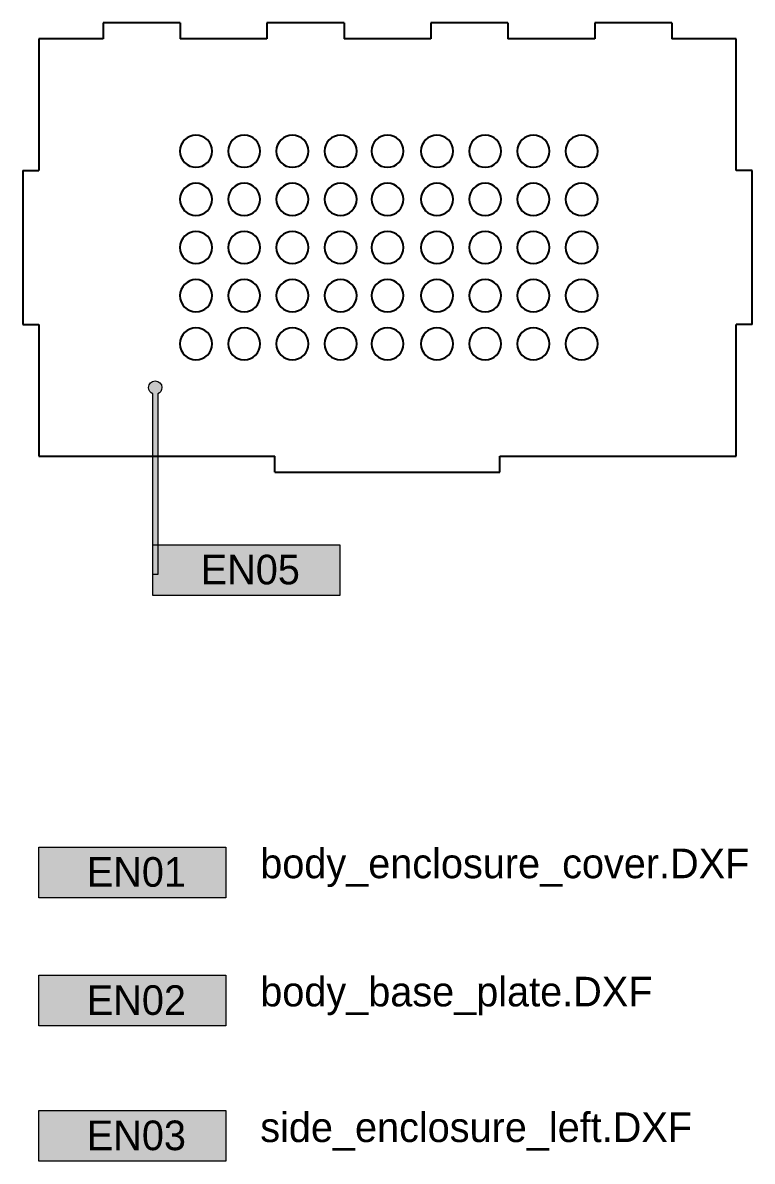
# Model space of a CAD drawing. Header units: millimetres. Extents: x -19 to 1971, y -336 to 654.
# Drawn here: x -19.1 to 54.7, y -335.9 to -220.7 of the extents above; entities that cross this region are included whole.
import ezdxf

# ---------------------------------------------------------------- set-up
doc = ezdxf.new("R2010")
doc.units = ezdxf.units.MM
doc.header["$MEASUREMENT"] = 0
doc.layers.add('Layer 1', color=7, linetype='Continuous')

# ---------------------------------------------------------------- blocks, each defined once
blk = doc.blocks.new('block 564')
at = {"layer": 'Layer 1', "color": 7, "lineweight": 25, "true_color": 0xffffff}
blk.add_open_spline([(26.03, -243.4), (26.03, -242.5), (26.76, -241.77), (27.66, -241.77), (28.55, -241.77), (29.28, -242.5), (29.28, -243.4), (29.28, -244.3), (28.55, -245.02), (27.66, -245.02), (26.76, -245.02), (26.03, -244.3), (26.03, -243.4), (26.03, -243.4), (26.03, -243.4), (26.03, -243.4)], degree=3, knots=[0, 0, 0, 0, 1, 1, 1, 2, 2, 2, 3, 3, 3, 4, 4, 4, 5, 5, 5, 5], dxfattribs=at)
blk = doc.blocks.new('block 565')
at = {"layer": 'Layer 1', "color": 7, "lineweight": 25, "true_color": 0xffffff}
blk.add_open_spline([(21.16, -243.4), (21.16, -242.5), (21.88, -241.77), (22.78, -241.77), (23.68, -241.77), (24.41, -242.5), (24.41, -243.4), (24.41, -244.3), (23.68, -245.02), (22.78, -245.02), (21.88, -245.02), (21.16, -244.3), (21.16, -243.4), (21.16, -243.4), (21.16, -243.4), (21.16, -243.4)], degree=3, knots=[0, 0, 0, 0, 1, 1, 1, 2, 2, 2, 3, 3, 3, 4, 4, 4, 5, 5, 5, 5], dxfattribs=at)
blk = doc.blocks.new('block 566')
at = {"layer": 'Layer 1', "color": 7, "lineweight": 25, "true_color": 0xffffff}
blk.add_open_spline([(16.15, -243.4), (16.15, -242.5), (16.88, -241.77), (17.78, -241.77), (18.67, -241.77), (19.4, -242.5), (19.4, -243.4), (19.4, -244.3), (18.67, -245.02), (17.78, -245.02), (16.88, -245.02), (16.15, -244.3), (16.15, -243.4), (16.15, -243.4), (16.15, -243.4), (16.15, -243.4)], degree=3, knots=[0, 0, 0, 0, 1, 1, 1, 2, 2, 2, 3, 3, 3, 4, 4, 4, 5, 5, 5, 5], dxfattribs=at)
blk = doc.blocks.new('block 567')
at = {"layer": 'Layer 1', "color": 7, "lineweight": 25, "true_color": 0xffffff}
blk.add_open_spline([(11.41, -243.4), (11.41, -242.5), (12.14, -241.77), (13.03, -241.77), (13.93, -241.77), (14.66, -242.5), (14.66, -243.4), (14.66, -244.3), (13.93, -245.02), (13.03, -245.02), (12.14, -245.02), (11.41, -244.3), (11.41, -243.4), (11.41, -243.4), (11.41, -243.4), (11.41, -243.4)], degree=3, knots=[0, 0, 0, 0, 1, 1, 1, 2, 2, 2, 3, 3, 3, 4, 4, 4, 5, 5, 5, 5], dxfattribs=at)
blk = doc.blocks.new('block 568')
at = {"layer": 'Layer 1', "color": 7, "lineweight": 25, "true_color": 0xffffff}
blk.add_open_spline([(35.78, -248.27), (35.78, -247.38), (36.51, -246.65), (37.4, -246.65), (38.3, -246.65), (39.03, -247.38), (39.03, -248.27), (39.03, -249.17), (38.3, -249.9), (37.4, -249.9), (36.51, -249.9), (35.78, -249.17), (35.78, -248.27), (35.78, -248.27), (35.78, -248.27), (35.78, -248.27)], degree=3, knots=[0, 0, 0, 0, 1, 1, 1, 2, 2, 2, 3, 3, 3, 4, 4, 4, 5, 5, 5, 5], dxfattribs=at)
blk = doc.blocks.new('block 569')
at = {"layer": 'Layer 1', "color": 7, "lineweight": 25, "true_color": 0xffffff}
blk.add_open_spline([(-3.21, -243.4), (-3.21, -242.5), (-2.49, -241.77), (-1.59, -241.77), (-0.69, -241.77), (0.04, -242.5), (0.04, -243.4), (0.04, -244.3), (-0.69, -245.02), (-1.59, -245.02), (-2.49, -245.02), (-3.21, -244.3), (-3.21, -243.4), (-3.21, -243.4), (-3.21, -243.4), (-3.21, -243.4)], degree=3, knots=[0, 0, 0, 0, 1, 1, 1, 2, 2, 2, 3, 3, 3, 4, 4, 4, 5, 5, 5, 5], dxfattribs=at)
blk = doc.blocks.new('block 570')
at = {"layer": 'Layer 1', "color": 7, "lineweight": 25, "true_color": 0xffffff}
blk.add_open_spline([(1.66, -243.4), (1.66, -242.5), (2.39, -241.77), (3.28, -241.77), (4.18, -241.77), (4.91, -242.5), (4.91, -243.4), (4.91, -244.3), (4.18, -245.02), (3.28, -245.02), (2.39, -245.02), (1.66, -244.3), (1.66, -243.4), (1.66, -243.4), (1.66, -243.4), (1.66, -243.4)], degree=3, knots=[0, 0, 0, 0, 1, 1, 1, 2, 2, 2, 3, 3, 3, 4, 4, 4, 5, 5, 5, 5], dxfattribs=at)
blk = doc.blocks.new('block 571')
at = {"layer": 'Layer 1', "color": 7, "lineweight": 25, "true_color": 0xffffff}
blk.add_open_spline([(6.53, -243.4), (6.53, -242.5), (7.26, -241.77), (8.16, -241.77), (9.06, -241.77), (9.78, -242.5), (9.78, -243.4), (9.78, -244.3), (9.06, -245.02), (8.16, -245.02), (7.26, -245.02), (6.53, -244.3), (6.53, -243.4), (6.53, -243.4), (6.53, -243.4), (6.53, -243.4)], degree=3, knots=[0, 0, 0, 0, 1, 1, 1, 2, 2, 2, 3, 3, 3, 4, 4, 4, 5, 5, 5, 5], dxfattribs=at)
blk = doc.blocks.new('block 572')
at = {"layer": 'Layer 1', "color": 7, "lineweight": 25, "true_color": 0xffffff}
blk.add_open_spline([(21.16, -238.52), (21.16, -237.63), (21.88, -236.9), (22.78, -236.9), (23.68, -236.9), (24.41, -237.63), (24.41, -238.52), (24.41, -239.42), (23.68, -240.15), (22.78, -240.15), (21.88, -240.15), (21.16, -239.42), (21.16, -238.52), (21.16, -238.52), (21.16, -238.52), (21.16, -238.52)], degree=3, knots=[0, 0, 0, 0, 1, 1, 1, 2, 2, 2, 3, 3, 3, 4, 4, 4, 5, 5, 5, 5], dxfattribs=at)
blk = doc.blocks.new('block 573')
at = {"layer": 'Layer 1', "color": 7, "lineweight": 25, "true_color": 0xffffff}
blk.add_open_spline([(16.15, -238.52), (16.15, -237.63), (16.88, -236.9), (17.78, -236.9), (18.67, -236.9), (19.4, -237.63), (19.4, -238.52), (19.4, -239.42), (18.67, -240.15), (17.78, -240.15), (16.88, -240.15), (16.15, -239.42), (16.15, -238.52), (16.15, -238.52), (16.15, -238.52), (16.15, -238.52)], degree=3, knots=[0, 0, 0, 0, 1, 1, 1, 2, 2, 2, 3, 3, 3, 4, 4, 4, 5, 5, 5, 5], dxfattribs=at)
blk = doc.blocks.new('block 574')
at = {"layer": 'Layer 1', "color": 7, "lineweight": 25, "true_color": 0xffffff}
blk.add_open_spline([(11.41, -238.52), (11.41, -237.63), (12.14, -236.9), (13.03, -236.9), (13.93, -236.9), (14.66, -237.63), (14.66, -238.52), (14.66, -239.42), (13.93, -240.15), (13.03, -240.15), (12.14, -240.15), (11.41, -239.42), (11.41, -238.52), (11.41, -238.52), (11.41, -238.52), (11.41, -238.52)], degree=3, knots=[0, 0, 0, 0, 1, 1, 1, 2, 2, 2, 3, 3, 3, 4, 4, 4, 5, 5, 5, 5], dxfattribs=at)
blk = doc.blocks.new('block 575')
at = {"layer": 'Layer 1', "color": 7, "lineweight": 25, "true_color": 0xffffff}
blk.add_open_spline([(6.53, -238.52), (6.53, -237.63), (7.26, -236.9), (8.16, -236.9), (9.06, -236.9), (9.78, -237.63), (9.78, -238.52), (9.78, -239.42), (9.06, -240.15), (8.16, -240.15), (7.26, -240.15), (6.53, -239.42), (6.53, -238.52), (6.53, -238.52), (6.53, -238.52), (6.53, -238.52)], degree=3, knots=[0, 0, 0, 0, 1, 1, 1, 2, 2, 2, 3, 3, 3, 4, 4, 4, 5, 5, 5, 5], dxfattribs=at)
blk = doc.blocks.new('block 576')
at = {"layer": 'Layer 1', "color": 7, "lineweight": 25, "true_color": 0xffffff}
blk.add_open_spline([(1.66, -238.52), (1.66, -237.63), (2.39, -236.9), (3.28, -236.9), (4.18, -236.9), (4.91, -237.63), (4.91, -238.52), (4.91, -239.42), (4.18, -240.15), (3.28, -240.15), (2.39, -240.15), (1.66, -239.42), (1.66, -238.52), (1.66, -238.52), (1.66, -238.52), (1.66, -238.52)], degree=3, knots=[0, 0, 0, 0, 1, 1, 1, 2, 2, 2, 3, 3, 3, 4, 4, 4, 5, 5, 5, 5], dxfattribs=at)
blk = doc.blocks.new('block 577')
at = {"layer": 'Layer 1', "color": 7, "lineweight": 25, "true_color": 0xffffff}
blk.add_open_spline([(-3.21, -238.52), (-3.21, -237.63), (-2.49, -236.9), (-1.59, -236.9), (-0.69, -236.9), (0.04, -237.63), (0.04, -238.52), (0.04, -239.42), (-0.69, -240.15), (-1.59, -240.15), (-2.49, -240.15), (-3.21, -239.42), (-3.21, -238.52), (-3.21, -238.52), (-3.21, -238.52), (-3.21, -238.52)], degree=3, knots=[0, 0, 0, 0, 1, 1, 1, 2, 2, 2, 3, 3, 3, 4, 4, 4, 5, 5, 5, 5], dxfattribs=at)
blk = doc.blocks.new('block 578')
at = {"layer": 'Layer 1', "color": 7, "lineweight": 25, "true_color": 0xffffff}
blk.add_open_spline([(35.78, -243.4), (35.78, -242.5), (36.51, -241.77), (37.4, -241.77), (38.3, -241.77), (39.03, -242.5), (39.03, -243.4), (39.03, -244.3), (38.3, -245.02), (37.4, -245.02), (36.51, -245.02), (35.78, -244.3), (35.78, -243.4), (35.78, -243.4), (35.78, -243.4), (35.78, -243.4)], degree=3, knots=[0, 0, 0, 0, 1, 1, 1, 2, 2, 2, 3, 3, 3, 4, 4, 4, 5, 5, 5, 5], dxfattribs=at)
blk = doc.blocks.new('block 579')
at = {"layer": 'Layer 1', "color": 7, "lineweight": 25, "true_color": 0xffffff}
blk.add_open_spline([(30.9, -243.4), (30.9, -242.5), (31.63, -241.77), (32.53, -241.77), (33.43, -241.77), (34.15, -242.5), (34.15, -243.4), (34.15, -244.3), (33.43, -245.02), (32.53, -245.02), (31.63, -245.02), (30.9, -244.3), (30.9, -243.4), (30.9, -243.4), (30.9, -243.4), (30.9, -243.4)], degree=3, knots=[0, 0, 0, 0, 1, 1, 1, 2, 2, 2, 3, 3, 3, 4, 4, 4, 5, 5, 5, 5], dxfattribs=at)
blk = doc.blocks.new('block 580')
at = {"layer": 'Layer 1', "color": 7, "lineweight": 25, "true_color": 0xffffff}
blk.add_open_spline([(30.9, -248.27), (30.9, -247.38), (31.63, -246.65), (32.53, -246.65), (33.43, -246.65), (34.15, -247.38), (34.15, -248.27), (34.15, -249.17), (33.43, -249.9), (32.53, -249.9), (31.63, -249.9), (30.9, -249.17), (30.9, -248.27), (30.9, -248.27), (30.9, -248.27), (30.9, -248.27)], degree=3, knots=[0, 0, 0, 0, 1, 1, 1, 2, 2, 2, 3, 3, 3, 4, 4, 4, 5, 5, 5, 5], dxfattribs=at)
blk = doc.blocks.new('block 581')
at = {"layer": 'Layer 1', "color": 7, "lineweight": 25, "true_color": 0xffffff}
blk.add_open_spline([(26.03, -248.27), (26.03, -247.38), (26.76, -246.65), (27.66, -246.65), (28.55, -246.65), (29.28, -247.38), (29.28, -248.27), (29.28, -249.17), (28.55, -249.9), (27.66, -249.9), (26.76, -249.9), (26.03, -249.17), (26.03, -248.27), (26.03, -248.27), (26.03, -248.27), (26.03, -248.27)], degree=3, knots=[0, 0, 0, 0, 1, 1, 1, 2, 2, 2, 3, 3, 3, 4, 4, 4, 5, 5, 5, 5], dxfattribs=at)
blk = doc.blocks.new('block 582')
at = {"layer": 'Layer 1', "color": 7, "lineweight": 25, "true_color": 0xffffff}
blk.add_open_spline([(21.16, -248.27), (21.16, -247.38), (21.88, -246.65), (22.78, -246.65), (23.68, -246.65), (24.41, -247.38), (24.41, -248.27), (24.41, -249.17), (23.68, -249.9), (22.78, -249.9), (21.88, -249.9), (21.16, -249.17), (21.16, -248.27), (21.16, -248.27), (21.16, -248.27), (21.16, -248.27)], degree=3, knots=[0, 0, 0, 0, 1, 1, 1, 2, 2, 2, 3, 3, 3, 4, 4, 4, 5, 5, 5, 5], dxfattribs=at)
blk = doc.blocks.new('block 583')
at = {"layer": 'Layer 1', "color": 7, "lineweight": 25, "true_color": 0xffffff}
blk.add_open_spline([(16.15, -248.27), (16.15, -247.38), (16.88, -246.65), (17.78, -246.65), (18.67, -246.65), (19.4, -247.38), (19.4, -248.27), (19.4, -249.17), (18.67, -249.9), (17.78, -249.9), (16.88, -249.9), (16.15, -249.17), (16.15, -248.27), (16.15, -248.27), (16.15, -248.27), (16.15, -248.27)], degree=3, knots=[0, 0, 0, 0, 1, 1, 1, 2, 2, 2, 3, 3, 3, 4, 4, 4, 5, 5, 5, 5], dxfattribs=at)
blk = doc.blocks.new('block 584')
at = {"layer": 'Layer 1', "color": 7, "lineweight": 25, "true_color": 0xffffff}
blk.add_open_spline([(11.41, -248.27), (11.41, -247.38), (12.14, -246.65), (13.03, -246.65), (13.93, -246.65), (14.66, -247.38), (14.66, -248.27), (14.66, -249.17), (13.93, -249.9), (13.03, -249.9), (12.14, -249.9), (11.41, -249.17), (11.41, -248.27), (11.41, -248.27), (11.41, -248.27), (11.41, -248.27)], degree=3, knots=[0, 0, 0, 0, 1, 1, 1, 2, 2, 2, 3, 3, 3, 4, 4, 4, 5, 5, 5, 5], dxfattribs=at)
blk = doc.blocks.new('block 585')
at = {"layer": 'Layer 1', "color": 7, "lineweight": 25, "true_color": 0xffffff}
blk.add_open_spline([(6.53, -248.27), (6.53, -247.38), (7.26, -246.65), (8.16, -246.65), (9.06, -246.65), (9.78, -247.38), (9.78, -248.27), (9.78, -249.17), (9.06, -249.9), (8.16, -249.9), (7.26, -249.9), (6.53, -249.17), (6.53, -248.27), (6.53, -248.27), (6.53, -248.27), (6.53, -248.27)], degree=3, knots=[0, 0, 0, 0, 1, 1, 1, 2, 2, 2, 3, 3, 3, 4, 4, 4, 5, 5, 5, 5], dxfattribs=at)
blk = doc.blocks.new('block 586')
at = {"layer": 'Layer 1', "color": 7, "lineweight": 25, "true_color": 0xffffff}
blk.add_open_spline([(1.66, -248.27), (1.66, -247.38), (2.39, -246.65), (3.28, -246.65), (4.18, -246.65), (4.91, -247.38), (4.91, -248.27), (4.91, -249.17), (4.18, -249.9), (3.28, -249.9), (2.39, -249.9), (1.66, -249.17), (1.66, -248.27), (1.66, -248.27), (1.66, -248.27), (1.66, -248.27)], degree=3, knots=[0, 0, 0, 0, 1, 1, 1, 2, 2, 2, 3, 3, 3, 4, 4, 4, 5, 5, 5, 5], dxfattribs=at)
blk = doc.blocks.new('block 587')
at = {"layer": 'Layer 1', "color": 7, "lineweight": 25, "true_color": 0xffffff}
blk.add_open_spline([(-3.21, -248.27), (-3.21, -247.38), (-2.49, -246.65), (-1.59, -246.65), (-0.69, -246.65), (0.04, -247.38), (0.04, -248.27), (0.04, -249.17), (-0.69, -249.9), (-1.59, -249.9), (-2.49, -249.9), (-3.21, -249.17), (-3.21, -248.27), (-3.21, -248.27), (-3.21, -248.27), (-3.21, -248.27)], degree=3, knots=[0, 0, 0, 0, 1, 1, 1, 2, 2, 2, 3, 3, 3, 4, 4, 4, 5, 5, 5, 5], dxfattribs=at)
blk = doc.blocks.new('block 588')
at = {"layer": 'Layer 1', "color": 7, "lineweight": 25, "true_color": 0xffffff}
blk.add_open_spline([(35.78, -253.15), (35.78, -252.25), (36.51, -251.52), (37.4, -251.52), (38.3, -251.52), (39.03, -252.25), (39.03, -253.15), (39.03, -254.04), (38.3, -254.77), (37.4, -254.77), (36.51, -254.77), (35.78, -254.04), (35.78, -253.15), (35.78, -253.15), (35.78, -253.15), (35.78, -253.15)], degree=3, knots=[0, 0, 0, 0, 1, 1, 1, 2, 2, 2, 3, 3, 3, 4, 4, 4, 5, 5, 5, 5], dxfattribs=at)
blk = doc.blocks.new('block 589')
at = {"layer": 'Layer 1', "color": 7, "lineweight": 25, "true_color": 0xffffff}
blk.add_open_spline([(30.9, -253.15), (30.9, -252.25), (31.63, -251.52), (32.53, -251.52), (33.43, -251.52), (34.15, -252.25), (34.15, -253.15), (34.15, -254.04), (33.43, -254.77), (32.53, -254.77), (31.63, -254.77), (30.9, -254.04), (30.9, -253.15), (30.9, -253.15), (30.9, -253.15), (30.9, -253.15)], degree=3, knots=[0, 0, 0, 0, 1, 1, 1, 2, 2, 2, 3, 3, 3, 4, 4, 4, 5, 5, 5, 5], dxfattribs=at)
blk = doc.blocks.new('block 590')
at = {"layer": 'Layer 1', "color": 7, "lineweight": 25, "true_color": 0xffffff}
blk.add_open_spline([(26.03, -253.15), (26.03, -252.25), (26.76, -251.52), (27.66, -251.52), (28.55, -251.52), (29.28, -252.25), (29.28, -253.15), (29.28, -254.04), (28.55, -254.77), (27.66, -254.77), (26.76, -254.77), (26.03, -254.04), (26.03, -253.15), (26.03, -253.15), (26.03, -253.15), (26.03, -253.15)], degree=3, knots=[0, 0, 0, 0, 1, 1, 1, 2, 2, 2, 3, 3, 3, 4, 4, 4, 5, 5, 5, 5], dxfattribs=at)
blk = doc.blocks.new('block 591')
at = {"layer": 'Layer 1', "color": 7, "lineweight": 25, "true_color": 0xffffff}
blk.add_open_spline([(21.16, -253.15), (21.16, -252.25), (21.88, -251.52), (22.78, -251.52), (23.68, -251.52), (24.41, -252.25), (24.41, -253.15), (24.41, -254.04), (23.68, -254.77), (22.78, -254.77), (21.88, -254.77), (21.16, -254.04), (21.16, -253.15), (21.16, -253.15), (21.16, -253.15), (21.16, -253.15)], degree=3, knots=[0, 0, 0, 0, 1, 1, 1, 2, 2, 2, 3, 3, 3, 4, 4, 4, 5, 5, 5, 5], dxfattribs=at)
blk = doc.blocks.new('block 592')
at = {"layer": 'Layer 1', "color": 7, "lineweight": 25, "true_color": 0xffffff}
blk.add_open_spline([(16.15, -253.15), (16.15, -252.25), (16.88, -251.52), (17.78, -251.52), (18.67, -251.52), (19.4, -252.25), (19.4, -253.15), (19.4, -254.04), (18.67, -254.77), (17.78, -254.77), (16.88, -254.77), (16.15, -254.04), (16.15, -253.15), (16.15, -253.15), (16.15, -253.15), (16.15, -253.15)], degree=3, knots=[0, 0, 0, 0, 1, 1, 1, 2, 2, 2, 3, 3, 3, 4, 4, 4, 5, 5, 5, 5], dxfattribs=at)
blk = doc.blocks.new('block 593')
at = {"layer": 'Layer 1', "color": 7, "lineweight": 25, "true_color": 0xffffff}
blk.add_open_spline([(11.41, -253.15), (11.41, -252.25), (12.14, -251.52), (13.03, -251.52), (13.93, -251.52), (14.66, -252.25), (14.66, -253.15), (14.66, -254.04), (13.93, -254.77), (13.03, -254.77), (12.14, -254.77), (11.41, -254.04), (11.41, -253.15), (11.41, -253.15), (11.41, -253.15), (11.41, -253.15)], degree=3, knots=[0, 0, 0, 0, 1, 1, 1, 2, 2, 2, 3, 3, 3, 4, 4, 4, 5, 5, 5, 5], dxfattribs=at)
blk = doc.blocks.new('block 594')
at = {"layer": 'Layer 1', "color": 7, "lineweight": 25, "true_color": 0xffffff}
blk.add_open_spline([(6.53, -253.15), (6.53, -252.25), (7.26, -251.52), (8.16, -251.52), (9.06, -251.52), (9.78, -252.25), (9.78, -253.15), (9.78, -254.04), (9.06, -254.77), (8.16, -254.77), (7.26, -254.77), (6.53, -254.04), (6.53, -253.15), (6.53, -253.15), (6.53, -253.15), (6.53, -253.15)], degree=3, knots=[0, 0, 0, 0, 1, 1, 1, 2, 2, 2, 3, 3, 3, 4, 4, 4, 5, 5, 5, 5], dxfattribs=at)
blk = doc.blocks.new('block 595')
at = {"layer": 'Layer 1', "color": 7, "lineweight": 25, "true_color": 0xffffff}
blk.add_open_spline([(1.66, -253.15), (1.66, -252.25), (2.39, -251.52), (3.28, -251.52), (4.18, -251.52), (4.91, -252.25), (4.91, -253.15), (4.91, -254.04), (4.18, -254.77), (3.28, -254.77), (2.39, -254.77), (1.66, -254.04), (1.66, -253.15), (1.66, -253.15), (1.66, -253.15), (1.66, -253.15)], degree=3, knots=[0, 0, 0, 0, 1, 1, 1, 2, 2, 2, 3, 3, 3, 4, 4, 4, 5, 5, 5, 5], dxfattribs=at)
blk = doc.blocks.new('block 596')
at = {"layer": 'Layer 1', "color": 7, "lineweight": 25, "true_color": 0xffffff}
blk.add_open_spline([(35.78, -233.65), (35.78, -232.75), (36.51, -232.03), (37.4, -232.03), (38.3, -232.03), (39.03, -232.75), (39.03, -233.65), (39.03, -234.55), (38.3, -235.28), (37.4, -235.28), (36.51, -235.28), (35.78, -234.55), (35.78, -233.65), (35.78, -233.65), (35.78, -233.65), (35.78, -233.65)], degree=3, knots=[0, 0, 0, 0, 1, 1, 1, 2, 2, 2, 3, 3, 3, 4, 4, 4, 5, 5, 5, 5], dxfattribs=at)
blk = doc.blocks.new('block 597')
at = {"layer": 'Layer 1', "color": 7, "lineweight": 25, "true_color": 0xffffff}
blk.add_open_spline([(30.9, -233.65), (30.9, -232.75), (31.63, -232.03), (32.53, -232.03), (33.43, -232.03), (34.15, -232.75), (34.15, -233.65), (34.15, -234.55), (33.43, -235.28), (32.53, -235.28), (31.63, -235.28), (30.9, -234.55), (30.9, -233.65), (30.9, -233.65), (30.9, -233.65), (30.9, -233.65)], degree=3, knots=[0, 0, 0, 0, 1, 1, 1, 2, 2, 2, 3, 3, 3, 4, 4, 4, 5, 5, 5, 5], dxfattribs=at)
blk = doc.blocks.new('block 598')
at = {"layer": 'Layer 1', "color": 7, "lineweight": 25, "true_color": 0xffffff}
blk.add_open_spline([(26.03, -233.65), (26.03, -232.75), (26.76, -232.03), (27.66, -232.03), (28.55, -232.03), (29.28, -232.75), (29.28, -233.65), (29.28, -234.55), (28.55, -235.28), (27.66, -235.28), (26.76, -235.28), (26.03, -234.55), (26.03, -233.65), (26.03, -233.65), (26.03, -233.65), (26.03, -233.65)], degree=3, knots=[0, 0, 0, 0, 1, 1, 1, 2, 2, 2, 3, 3, 3, 4, 4, 4, 5, 5, 5, 5], dxfattribs=at)
blk = doc.blocks.new('block 599')
at = {"layer": 'Layer 1', "color": 7, "lineweight": 25, "true_color": 0xffffff}
blk.add_open_spline([(21.16, -233.65), (21.16, -232.75), (21.88, -232.03), (22.78, -232.03), (23.68, -232.03), (24.41, -232.75), (24.41, -233.65), (24.41, -234.55), (23.68, -235.28), (22.78, -235.28), (21.88, -235.28), (21.16, -234.55), (21.16, -233.65), (21.16, -233.65), (21.16, -233.65), (21.16, -233.65)], degree=3, knots=[0, 0, 0, 0, 1, 1, 1, 2, 2, 2, 3, 3, 3, 4, 4, 4, 5, 5, 5, 5], dxfattribs=at)
blk = doc.blocks.new('block 600')
at = {"layer": 'Layer 1', "color": 7, "lineweight": 25, "true_color": 0xffffff}
blk.add_open_spline([(-3.21, -233.65), (-3.21, -232.75), (-2.49, -232.03), (-1.59, -232.03), (-0.69, -232.03), (0.04, -232.75), (0.04, -233.65), (0.04, -234.55), (-0.69, -235.28), (-1.59, -235.28), (-2.49, -235.28), (-3.21, -234.55), (-3.21, -233.65), (-3.21, -233.65), (-3.21, -233.65), (-3.21, -233.65)], degree=3, knots=[0, 0, 0, 0, 1, 1, 1, 2, 2, 2, 3, 3, 3, 4, 4, 4, 5, 5, 5, 5], dxfattribs=at)
blk = doc.blocks.new('block 601')
at = {"layer": 'Layer 1', "color": 7, "lineweight": 25, "true_color": 0xffffff}
blk.add_open_spline([(35.78, -238.52), (35.78, -237.63), (36.51, -236.9), (37.4, -236.9), (38.3, -236.9), (39.03, -237.63), (39.03, -238.52), (39.03, -239.42), (38.3, -240.15), (37.4, -240.15), (36.51, -240.15), (35.78, -239.42), (35.78, -238.52), (35.78, -238.52), (35.78, -238.52), (35.78, -238.52)], degree=3, knots=[0, 0, 0, 0, 1, 1, 1, 2, 2, 2, 3, 3, 3, 4, 4, 4, 5, 5, 5, 5], dxfattribs=at)
blk = doc.blocks.new('block 602')
at = {"layer": 'Layer 1', "color": 7, "lineweight": 25, "true_color": 0xffffff}
blk.add_open_spline([(30.9, -238.52), (30.9, -237.63), (31.63, -236.9), (32.53, -236.9), (33.43, -236.9), (34.15, -237.63), (34.15, -238.52), (34.15, -239.42), (33.43, -240.15), (32.53, -240.15), (31.63, -240.15), (30.9, -239.42), (30.9, -238.52), (30.9, -238.52), (30.9, -238.52), (30.9, -238.52)], degree=3, knots=[0, 0, 0, 0, 1, 1, 1, 2, 2, 2, 3, 3, 3, 4, 4, 4, 5, 5, 5, 5], dxfattribs=at)
blk = doc.blocks.new('block 603')
at = {"layer": 'Layer 1', "color": 7, "lineweight": 25, "true_color": 0xffffff}
blk.add_open_spline([(26.03, -238.52), (26.03, -237.63), (26.76, -236.9), (27.66, -236.9), (28.55, -236.9), (29.28, -237.63), (29.28, -238.52), (29.28, -239.42), (28.55, -240.15), (27.66, -240.15), (26.76, -240.15), (26.03, -239.42), (26.03, -238.52), (26.03, -238.52), (26.03, -238.52), (26.03, -238.52)], degree=3, knots=[0, 0, 0, 0, 1, 1, 1, 2, 2, 2, 3, 3, 3, 4, 4, 4, 5, 5, 5, 5], dxfattribs=at)
blk = doc.blocks.new('block 604')
at = {"layer": 'Layer 1', "color": 7, "lineweight": 25, "true_color": 0xffffff}
blk.add_open_spline([(1.66, -233.65), (1.66, -232.75), (2.39, -232.03), (3.28, -232.03), (4.18, -232.03), (4.91, -232.75), (4.91, -233.65), (4.91, -234.55), (4.18, -235.28), (3.28, -235.28), (2.39, -235.28), (1.66, -234.55), (1.66, -233.65), (1.66, -233.65), (1.66, -233.65), (1.66, -233.65)], degree=3, knots=[0, 0, 0, 0, 1, 1, 1, 2, 2, 2, 3, 3, 3, 4, 4, 4, 5, 5, 5, 5], dxfattribs=at)
blk = doc.blocks.new('block 605')
at = {"layer": 'Layer 1', "color": 7, "lineweight": 25, "true_color": 0xffffff}
blk.add_open_spline([(6.53, -233.65), (6.53, -232.75), (7.26, -232.03), (8.16, -232.03), (9.06, -232.03), (9.78, -232.75), (9.78, -233.65), (9.78, -234.55), (9.06, -235.28), (8.16, -235.28), (7.26, -235.28), (6.53, -234.55), (6.53, -233.65), (6.53, -233.65), (6.53, -233.65), (6.53, -233.65)], degree=3, knots=[0, 0, 0, 0, 1, 1, 1, 2, 2, 2, 3, 3, 3, 4, 4, 4, 5, 5, 5, 5], dxfattribs=at)
blk = doc.blocks.new('block 606')
at = {"layer": 'Layer 1', "color": 7, "lineweight": 25, "true_color": 0xffffff}
blk.add_open_spline([(11.41, -233.65), (11.41, -232.75), (12.14, -232.03), (13.03, -232.03), (13.93, -232.03), (14.66, -232.75), (14.66, -233.65), (14.66, -234.55), (13.93, -235.28), (13.03, -235.28), (12.14, -235.28), (11.41, -234.55), (11.41, -233.65), (11.41, -233.65), (11.41, -233.65), (11.41, -233.65)], degree=3, knots=[0, 0, 0, 0, 1, 1, 1, 2, 2, 2, 3, 3, 3, 4, 4, 4, 5, 5, 5, 5], dxfattribs=at)
blk = doc.blocks.new('block 607')
at = {"layer": 'Layer 1', "color": 7, "lineweight": 25, "true_color": 0xffffff}
blk.add_open_spline([(16.15, -233.65), (16.15, -232.75), (16.88, -232.03), (17.78, -232.03), (18.67, -232.03), (19.4, -232.75), (19.4, -233.65), (19.4, -234.55), (18.67, -235.28), (17.78, -235.28), (16.88, -235.28), (16.15, -234.55), (16.15, -233.65), (16.15, -233.65), (16.15, -233.65), (16.15, -233.65)], degree=3, knots=[0, 0, 0, 0, 1, 1, 1, 2, 2, 2, 3, 3, 3, 4, 4, 4, 5, 5, 5, 5], dxfattribs=at)
blk = doc.blocks.new('block 608')
at = {"layer": 'Layer 1', "color": 7, "lineweight": 25, "true_color": 0xffffff}
blk.add_open_spline([(-3.21, -253.15), (-3.21, -252.25), (-2.49, -251.52), (-1.59, -251.52), (-0.69, -251.52), (0.04, -252.25), (0.04, -253.15), (0.04, -254.04), (-0.69, -254.77), (-1.59, -254.77), (-2.49, -254.77), (-3.21, -254.04), (-3.21, -253.15), (-3.21, -253.15), (-3.21, -253.15), (-3.21, -253.15)], degree=3, knots=[0, 0, 0, 0, 1, 1, 1, 2, 2, 2, 3, 3, 3, 4, 4, 4, 5, 5, 5, 5], dxfattribs=at)
blk = doc.blocks.new('block 609')
at = {"layer": 'Layer 1', "color": 7, "lineweight": 25, "true_color": 0xffffff}
blk.add_lwpolyline([(-17.48, -222.28), (-17.48, -235.6)], dxfattribs=at)
blk = doc.blocks.new('block 610')
at = {"layer": 'Layer 1', "color": 7, "lineweight": 25, "true_color": 0xffffff}
blk.add_lwpolyline([(-10.98, -222.28), (-17.48, -222.28)], dxfattribs=at)
blk = doc.blocks.new('block 611')
at = {"layer": 'Layer 1', "color": 7, "lineweight": 25, "true_color": 0xffffff}
blk.add_lwpolyline([(-10.98, -220.65), (-10.98, -222.28)], dxfattribs=at)
blk = doc.blocks.new('block 612')
at = {"layer": 'Layer 1', "color": 7, "lineweight": 25, "true_color": 0xffffff}
blk.add_lwpolyline([(-3.18, -220.65), (-10.98, -220.65)], dxfattribs=at)
blk = doc.blocks.new('block 613')
at = {"layer": 'Layer 1', "color": 7, "lineweight": 25, "true_color": 0xffffff}
blk.add_lwpolyline([(-3.18, -220.65), (-3.18, -222.28)], dxfattribs=at)
blk = doc.blocks.new('block 614')
at = {"layer": 'Layer 1', "color": 7, "lineweight": 25, "true_color": 0xffffff}
blk.add_lwpolyline([(5.59, -222.28), (-3.18, -222.28)], dxfattribs=at)
blk = doc.blocks.new('block 615')
at = {"layer": 'Layer 1', "color": 7, "lineweight": 25, "true_color": 0xffffff}
blk.add_lwpolyline([(5.59, -220.65), (5.59, -222.28)], dxfattribs=at)
blk = doc.blocks.new('block 616')
at = {"layer": 'Layer 1', "color": 7, "lineweight": 25, "true_color": 0xffffff}
blk.add_lwpolyline([(13.39, -220.65), (5.59, -220.65)], dxfattribs=at)
blk = doc.blocks.new('block 617')
at = {"layer": 'Layer 1', "color": 7, "lineweight": 25, "true_color": 0xffffff}
blk.add_lwpolyline([(13.39, -220.65), (13.39, -222.28)], dxfattribs=at)
blk = doc.blocks.new('block 618')
at = {"layer": 'Layer 1', "color": 7, "lineweight": 25, "true_color": 0xffffff}
blk.add_lwpolyline([(22.16, -222.28), (13.39, -222.28)], dxfattribs=at)
blk = doc.blocks.new('block 619')
at = {"layer": 'Layer 1', "color": 7, "lineweight": 25, "true_color": 0xffffff}
blk.add_lwpolyline([(22.16, -220.65), (22.16, -222.28)], dxfattribs=at)
blk = doc.blocks.new('block 620')
at = {"layer": 'Layer 1', "color": 7, "lineweight": 25, "true_color": 0xffffff}
blk.add_lwpolyline([(29.96, -220.65), (22.16, -220.65)], dxfattribs=at)
blk = doc.blocks.new('block 621')
at = {"layer": 'Layer 1', "color": 7, "lineweight": 25, "true_color": 0xffffff}
blk.add_lwpolyline([(29.96, -220.65), (29.96, -222.28)], dxfattribs=at)
blk = doc.blocks.new('block 622')
at = {"layer": 'Layer 1', "color": 7, "lineweight": 25, "true_color": 0xffffff}
blk.add_lwpolyline([(38.74, -222.28), (29.96, -222.28)], dxfattribs=at)
blk = doc.blocks.new('block 623')
at = {"layer": 'Layer 1', "color": 7, "lineweight": 25, "true_color": 0xffffff}
blk.add_lwpolyline([(38.74, -220.65), (38.74, -222.28)], dxfattribs=at)
blk = doc.blocks.new('block 624')
at = {"layer": 'Layer 1', "color": 7, "lineweight": 25, "true_color": 0xffffff}
blk.add_lwpolyline([(46.53, -220.65), (38.74, -220.65)], dxfattribs=at)
blk = doc.blocks.new('block 625')
at = {"layer": 'Layer 1', "color": 7, "lineweight": 25, "true_color": 0xffffff}
blk.add_lwpolyline([(46.53, -220.65), (46.53, -222.28)], dxfattribs=at)
blk = doc.blocks.new('block 626')
at = {"layer": 'Layer 1', "color": 7, "lineweight": 25, "true_color": 0xffffff}
blk.add_lwpolyline([(53.03, -222.28), (46.53, -222.28)], dxfattribs=at)
blk = doc.blocks.new('block 627')
at = {"layer": 'Layer 1', "color": 7, "lineweight": 25, "true_color": 0xffffff}
blk.add_lwpolyline([(53.03, -235.6), (53.03, -222.28)], dxfattribs=at)
blk = doc.blocks.new('block 628')
at = {"layer": 'Layer 1', "color": 7, "lineweight": 25, "true_color": 0xffffff}
blk.add_lwpolyline([(54.66, -235.6), (53.03, -235.6)], dxfattribs=at)
blk = doc.blocks.new('block 629')
at = {"layer": 'Layer 1', "color": 7, "lineweight": 25, "true_color": 0xffffff}
blk.add_lwpolyline([(54.66, -251.2), (54.66, -235.6)], dxfattribs=at)
blk = doc.blocks.new('block 630')
at = {"layer": 'Layer 1', "color": 7, "lineweight": 25, "true_color": 0xffffff}
blk.add_lwpolyline([(54.66, -251.2), (53.03, -251.2)], dxfattribs=at)
blk = doc.blocks.new('block 631')
at = {"layer": 'Layer 1', "color": 7, "lineweight": 25, "true_color": 0xffffff}
blk.add_lwpolyline([(53.03, -264.52), (53.03, -251.2)], dxfattribs=at)
blk = doc.blocks.new('block 632')
at = {"layer": 'Layer 1', "color": 7, "lineweight": 25, "true_color": 0xffffff}
blk.add_lwpolyline([(29.15, -264.52), (53.03, -264.52)], dxfattribs=at)
blk = doc.blocks.new('block 633')
at = {"layer": 'Layer 1', "color": 7, "lineweight": 25, "true_color": 0xffffff}
blk.add_lwpolyline([(29.15, -266.14), (29.15, -264.52)], dxfattribs=at)
blk = doc.blocks.new('block 634')
at = {"layer": 'Layer 1', "color": 7, "lineweight": 25, "true_color": 0xffffff}
blk.add_lwpolyline([(6.4, -266.14), (29.15, -266.14)], dxfattribs=at)
blk = doc.blocks.new('block 635')
at = {"layer": 'Layer 1', "color": 7, "lineweight": 25, "true_color": 0xffffff}
blk.add_lwpolyline([(6.4, -266.14), (6.4, -264.52)], dxfattribs=at)
blk = doc.blocks.new('block 636')
at = {"layer": 'Layer 1', "color": 7, "lineweight": 25, "true_color": 0xffffff}
blk.add_lwpolyline([(-17.48, -264.52), (6.4, -264.52)], dxfattribs=at)
blk = doc.blocks.new('block 637')
at = {"layer": 'Layer 1', "color": 7, "lineweight": 25, "true_color": 0xffffff}
blk.add_lwpolyline([(-17.48, -251.2), (-17.48, -264.52)], dxfattribs=at)
blk = doc.blocks.new('block 638')
at = {"layer": 'Layer 1', "color": 7, "lineweight": 25, "true_color": 0xffffff}
blk.add_lwpolyline([(-19.1, -251.2), (-17.48, -251.2)], dxfattribs=at)
blk = doc.blocks.new('block 639')
at = {"layer": 'Layer 1', "color": 7, "lineweight": 25, "true_color": 0xffffff}
blk.add_lwpolyline([(-19.1, -235.6), (-19.1, -251.2)], dxfattribs=at)
blk = doc.blocks.new('block 640')
at = {"layer": 'Layer 1', "color": 7, "lineweight": 25, "true_color": 0xffffff}
blk.add_lwpolyline([(-19.1, -235.6), (-17.48, -235.6)], dxfattribs=at)
blk = doc.blocks.new('block 563')
at = {"layer": 'Layer 1'}
for name in ['block 611', 'block 612', 'block 613', 'block 615', 'block 616', 'block 617', 'block 619', 'block 620', 'block 621', 'block 623', 'block 624', 'block 625', 'block 609', 'block 610', 'block 614', 'block 618', 'block 622', 'block 626', 'block 627', 'block 600', 'block 604', 'block 605', 'block 606', 'block 607', 'block 599', 'block 598', 'block 597', 'block 596', 'block 639', 'block 640', 'block 628', 'block 629', 'block 577', 'block 576', 'block 575', 'block 574', 'block 573', 'block 572', 'block 603', 'block 602', 'block 601', 'block 569', 'block 570', 'block 571', 'block 567', 'block 566', 'block 565', 'block 564', 'block 579', 'block 578', 'block 587', 'block 586', 'block 585', 'block 584', 'block 583', 'block 582', 'block 581', 'block 580', 'block 568', 'block 638', 'block 637', 'block 608', 'block 595', 'block 594', 'block 593', 'block 592', 'block 591', 'block 590', 'block 589', 'block 588', 'block 630', 'block 631', 'block 636', 'block 635', 'block 632', 'block 633', 'block 634']:
    blk.add_blockref(name, (0, 0), dxfattribs=at)
blk = doc.blocks.new('block 562')
at = {"layer": 'Layer 1'}
blk.add_blockref('block 563', (0, 0), dxfattribs=at)
blk = doc.blocks.new('block 1126')
at = {"layer": 'Layer 1', "true_color": 0x575756}
h = blk.add_hatch(color=251, dxfattribs=at)
h.dxf.hatch_style = 2
edge = h.paths.add_edge_path()
edge.add_spline(control_points=[(-5.03, -257.57), (-5.03, -257.2), (-5.34, -256.9), (-5.71, -256.9), (-6.08, -256.9), (-6.39, -257.2), (-6.39, -257.57), (-6.39, -257.86), (-6.21, -258.1), (-5.96, -258.2), (-5.96, -258.2), (-5.96, -276.49), (-5.96, -276.49), (-5.96, -276.49), (-5.46, -276.49), (-5.46, -276.49), (-5.46, -276.49), (-5.46, -258.2), (-5.46, -258.2), (-5.21, -258.1), (-5.03, -257.86), (-5.03, -257.57)], knot_values=[0, 0, 0, 0, 1, 1, 1, 2, 2, 2, 3, 3, 3, 4, 4, 4, 5, 5, 5, 6, 6, 6, 7, 7, 7, 7], degree=3, periodic=1)
h = blk.add_hatch(color=251, dxfattribs=at)
h.dxf.hatch_style = 2
h.paths.add_polyline_path([(12.96, -278.61), (-5.96, -278.61), (-5.96, -273.48), (12.96, -273.48)])
at = {"layer": 'Layer 1', "lineweight": 0}
blk.add_lwpolyline([(12.96, -278.61), (-5.96, -278.61), (-5.96, -273.48), (12.96, -273.48), (12.96, -278.61)], dxfattribs=at)
blk.add_open_spline([(-5.03, -257.57), (-5.03, -257.2), (-5.34, -256.9), (-5.71, -256.9), (-6.08, -256.9), (-6.39, -257.2), (-6.39, -257.57), (-6.39, -257.86), (-6.21, -258.1), (-5.96, -258.2), (-5.96, -258.2), (-5.96, -276.49), (-5.96, -276.49), (-5.96, -276.49), (-5.46, -276.49), (-5.46, -276.49), (-5.46, -276.49), (-5.46, -258.2), (-5.46, -258.2), (-5.21, -258.1), (-5.03, -257.86), (-5.03, -257.57)], degree=3, knots=[0, 0, 0, 0, 1, 1, 1, 2, 2, 2, 3, 3, 3, 4, 4, 4, 5, 5, 5, 6, 6, 6, 7, 7, 7, 7], dxfattribs=at)
at = {"layer": 'Layer 1', "color": 18, "true_color": 0x000000, "insert": (-1.11, -277.53), "char_height": 2.9972, "attachment_point": 7}
blk.add_mtext('\\fMyriad Pro|b0|i0|c0|p34;\\W1;EN05', dxfattribs=at)

msp = doc.modelspace()

# ---------------------------------------------------------------- hatches: boundary and pattern name
at = {"layer": 'Layer 1', "true_color": 0x575756}
h = msp.add_hatch(color=251, dxfattribs=at)
h.dxf.hatch_style = 2
h.paths.add_polyline_path([(1.44, -309.21), (-17.48, -309.21), (-17.48, -304.07), (1.44, -304.07)])
h = msp.add_hatch(color=251, dxfattribs=at)
h.dxf.hatch_style = 2
h.paths.add_polyline_path([(1.44, -322.18), (-17.48, -322.18), (-17.48, -317.04), (1.44, -317.04)])
h = msp.add_hatch(color=251, dxfattribs=at)
h.dxf.hatch_style = 2
h.paths.add_polyline_path([(1.44, -335.87), (-17.48, -335.87), (-17.48, -330.73), (1.44, -330.73)])

# ---------------------------------------------------------------- linework, layer by layer
at = {"layer": 'Layer 1', "lineweight": 0}
for points in [[(1.44, -309.21), (-17.48, -309.21), (-17.48, -304.07), (1.44, -304.07), (1.44, -309.21)], [(1.44, -322.18), (-17.48, -322.18), (-17.48, -317.04), (1.44, -317.04), (1.44, -322.18)], [(1.44, -335.87), (-17.48, -335.87), (-17.48, -330.73), (1.44, -330.73), (1.44, -335.87)]]:
    msp.add_lwpolyline(points, dxfattribs=at)

# ---------------------------------------------------------------- block references
at = {"layer": 'Layer 1'}
for name in ['block 562', 'block 1126']:
    msp.add_blockref(name, (0, 0), dxfattribs=at)

# ---------------------------------------------------------------- texts
at = {"layer": 'Layer 1', "color": 251, "true_color": 0x575756, "char_height": 2.9972, "attachment_point": 7}
for s, insert in [('\\fMyriad Pro|b0|i0|c0|p34;\\W1;body_enclosure_cover.DXF', (4.91, -308.13)), ('\\fMyriad Pro|b0|i0|c0|p34;\\W1;body_base_plate.DXF', (4.91, -321.1)), ('\\fMyriad Pro|b0|i0|c0|p34;\\W1;side_enclosure_left.DXF', (4.91, -334.79))]:
    msp.add_mtext(s, dxfattribs=dict(at, insert=insert))
at = {"layer": 'Layer 1', "color": 18, "true_color": 0x000000, "char_height": 2.9972, "attachment_point": 7}
for s, insert in [('\\fMyriad Pro|b0|i0|c0|p34;\\W1;EN01', (-12.63, -308.13)), ('\\fMyriad Pro|b0|i0|c0|p34;\\W1;EN02', (-12.63, -321.1)), ('\\fMyriad Pro|b0|i0|c0|p34;\\W1;EN03', (-12.63, -334.79))]:
    msp.add_mtext(s, dxfattribs=dict(at, insert=insert))

doc.saveas('drawing.dxf')
